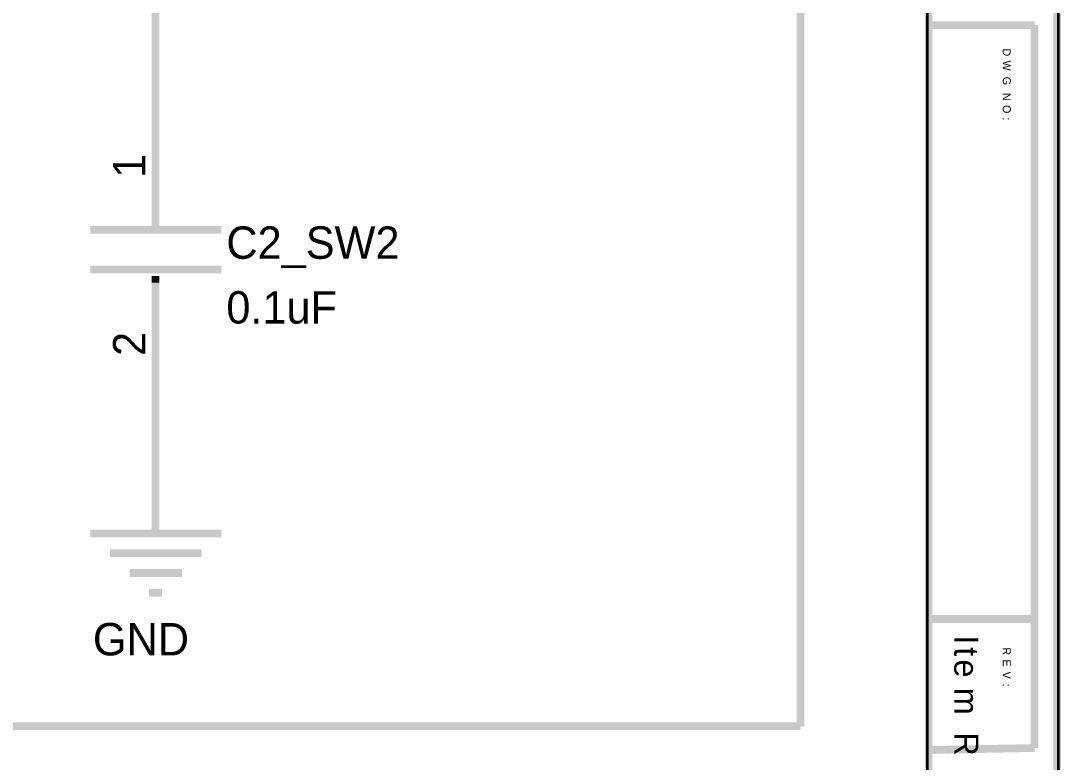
# Model space of a CAD drawing. Header units: inches. Extents: x 0 to 16.9, y 0 to 11.7.
# Drawn here: x 14.95 to 16.538, y 1.677 to 2.808 of the extents above; entities that cross this region are included whole.
import ezdxf

# ---------------------------------------------------------------- set-up
doc = ezdxf.new("R2010")
doc.units = ezdxf.units.IN
doc.header["$MEASUREMENT"] = 0
doc.layers.add('Sheet', color=255, linetype='Continuous')

msp = doc.modelspace()

# ---------------------------------------------------------------- linework, layer by layer
at = {"layer": 'Sheet'}
for points in [[(0.0023, 11.6929, 0.0039, 0.0039, 0), (0.0023, 0, 0.0039, 0.0039, 0), (16.5339, 0, 0.0039, 0.0039, 0), (16.5339, 11.6929, 0.0039, 0.0039, 0), (0.0023, 11.6929, 0.0039, 0.0039, 0), (0.0023, 11.6929, 0.0039, 0.0039, 0)], [(0.2021, 11.4923, 0.0039, 0.0039, 0), (0.2021, 0.1999, 0.0039, 0.0039, 0), (16.3341, 0.1999, 0.0039, 0.0039, 0), (16.3341, 11.4923, 0.0039, 0.0039, 0), (0.2021, 11.4923, 0.0039, 0.0039, 0), (0.2021, 11.4923, 0.0039, 0.0039, 0)]]:
    msp.add_lwpolyline(points, format="xyseb", close=True, dxfattribs=at)
for points in [[(16.5323, 11.6929, 0.0118, 0.0118, 0), (16.5323, 0.0015, 0.0118, 0.0118, 0)], [(16.3356, 11.4946, 0.0118, 0.0118, 0), (16.3356, 0.1976, 0.0118, 0.0118, 0)], [(16.1404, 6.6922, 0.0118, 0.0118, 0), (16.1404, 1.7317, 0.0118, 0.0118, 0)], [(15.1559, 2.8345, 0.0118, 0.0118, 0), (15.1559, 2.559, 0.0118, 0.0118, 0)], [(16.4976, 2.8013, 0.0118, 0.0118, 0), (16.3402, 2.8013, 0.0118, 0.0118, 0)], [(16.4976, 2.8013, 0.0118, 0.0118, 0), (16.4976, 1.6985, 0.0118, 0.0118, 0)], [(15.1559, 2.4888, 0.0118, 0.0118, 0), (15.1559, 2.559, 0.0118, 0.0118, 0)], [(15.1559, 2.4888, 0.0118, 0.0118, 0), (15.1559, 2.5189, 0.0118, 0.0118, 0)], [(15.2562, 2.4888, 0.0118, 0.0118, 0), (15.0564, 2.4888, 0.0118, 0.0118, 0)], [(15.2562, 2.4286, 0.0118, 0.0118, 0), (15.0564, 2.4286, 0.0118, 0.0118, 0)], [(15.1559, 2.4185, 0.0118, 0.0118, 0), (15.1559, 2.3583, 0.0118, 0.0118, 0)], [(15.1559, 2.4185, 0.0118, 0.0118, 0), (15.1559, 2.4085, 0.0118, 0.0118, 0)], [(15.1559, 2.3583, 0.0118, 0.0118, 0), (15.1559, 2.1253, 0.0118, 0.0118, 0)], [(15.1559, 2.1253, 0.0118, 0.0118, 0), (15.1559, 2.0257, 0.0118, 0.0118, 0)], [(15.0564, 2.0257, 0.0118, 0.0118, 0), (15.2562, 2.0257, 0.0118, 0.0118, 0)], [(15.0865, 1.9956, 0.0118, 0.0118, 0), (15.2261, 1.9956, 0.0118, 0.0118, 0)], [(15.1166, 1.9655, 0.0118, 0.0118, 0), (15.1961, 1.9655, 0.0118, 0.0118, 0)], [(15.1459, 1.9354, 0.0118, 0.0118, 0), (15.166, 1.9354, 0.0118, 0.0118, 0)], [(16.3402, 1.8953, 0.0118, 0.0118, 0), (16.4976, 1.8953, 0.0118, 0.0118, 0)], [(16.1404, 1.7317, 0.0118, 0.0118, 0), (13.3853, 1.7317, 0.0118, 0.0118, 0)], [(16.3371, 1.6954, 0.0118, 0.0118, 0), (16.4976, 1.6985, 0.0118, 0.0118, 0)]]:
    msp.add_lwpolyline(points, format="xyseb", dxfattribs=at)

# ---------------------------------------------------------------- texts
for s, height, rotation, p in [('D', 0.0123, 270, (16.449, 2.7658)), ('W', 0.0123, 270, (16.449, 2.7473)), ('G', 0.0123, 270, (16.449, 2.7226)), ('N', 0.0123, 270, (16.449, 2.6979)), ('O', 0.0123, 270, (16.449, 2.6794)), (':', 0.0123, 270, (16.449, 2.6608)), ('1', 0.0494, 90, (15.1405, 2.5682)), ('2', 0.0494, 90, (15.1405, 2.2966)), ('I', 0.037, 270, (16.375, 1.8706)), ('t', 0.037, 270, (16.375, 1.8521)), ('R', 0.0123, 270, (16.449, 1.8521)), ('e', 0.037, 270, (16.375, 1.8336)), ('E', 0.0123, 270, (16.449, 1.8336)), ('V', 0.0123, 270, (16.449, 1.8151)), (':', 0.0123, 270, (16.449, 1.7965)), ('m', 0.037, 270, (16.375, 1.7904)), ('R', 0.037, 270, (16.375, 1.7225))]:
    msp.add_text(s, height=height, rotation=rotation, dxfattribs=at).set_placement(p)
for s, p in [('C2_SW2', (15.264, 2.4448)), ('0.1uF', (15.264, 2.346)), ('GND', (15.0603, 1.8398))]:
    msp.add_text(s, height=0.04939, dxfattribs=at).set_placement(p)

doc.saveas('drawing.dxf')
